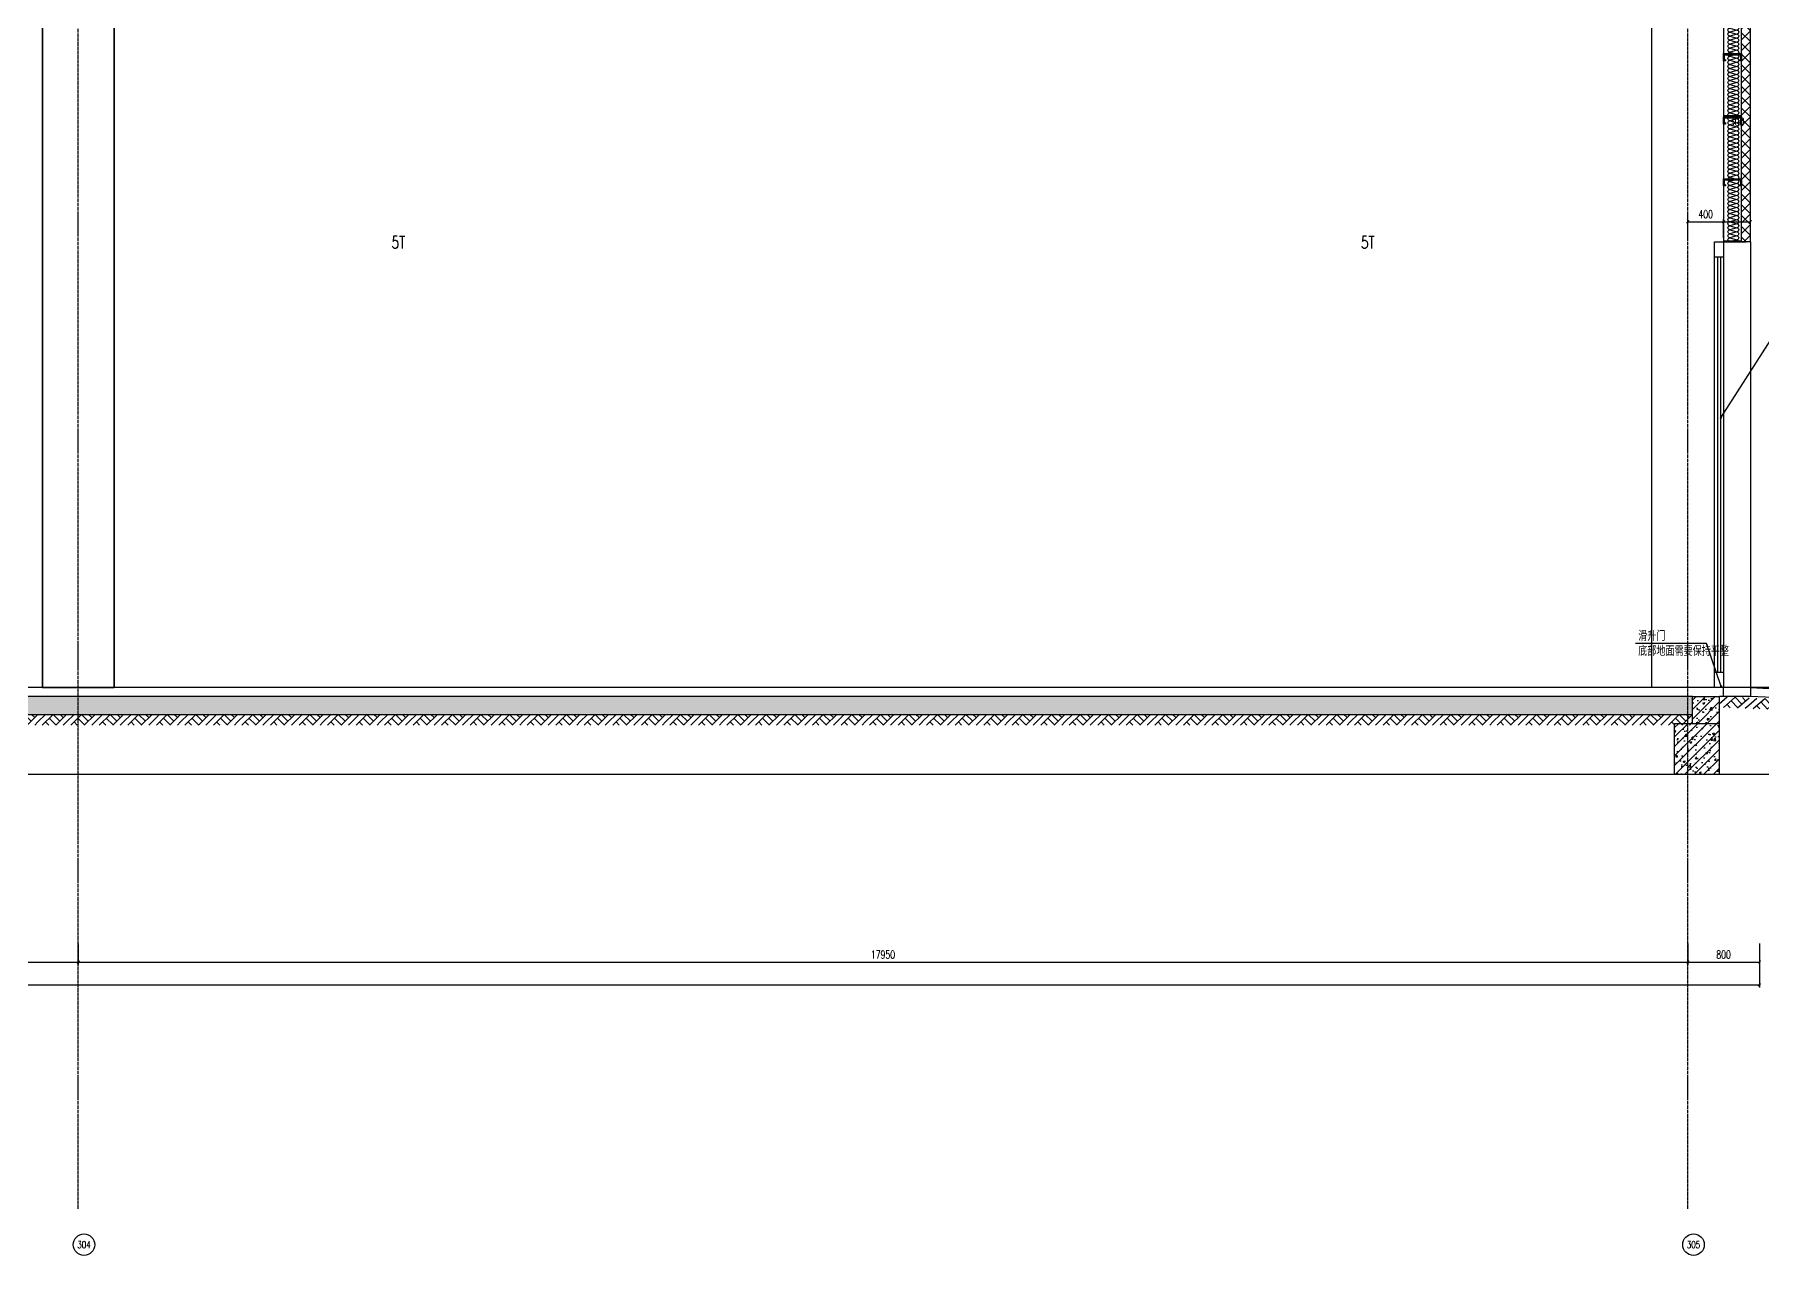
# Model space of a CAD drawing. Extents: x -1899985 to 1774885, y 556286 to 2175695.
# Drawn here: x -619857 to -600587, y 561924 to 575539 of the extents above; entities that cross this region are included whole.
import ezdxf
from ezdxf.enums import TextEntityAlignment as Align

# ---------------------------------------------------------------- set-up
doc = ezdxf.new("R2010")
doc.units = 0
doc.header["$LTSCALE"] = 10
doc.header["$MEASUREMENT"] = 0
doc.linetypes.add('20剖面图$0$__DASH', pattern=[0.35, 0.25, -0.1])
doc.linetypes.add('20剖面图$0$DOTE', pattern=[2.42, 2, -0.2, 0.02, -0.2])
doc.layers.get('Defpoints').update_dxf_attribs({"color": 210})
for name, color, linetype in [('20剖面图$0$A-AXIS-D', 1, 'Continuous'), ('20剖面图$0$A-AXIS-DOTE', 14, '20剖面图$0$DOTE'), ('20剖面图$0$A-AXIS-DP', 126, 'Continuous'), ('20剖面图$0$A-AXIS-SYMB', 3, 'Continuous'), ('20剖面图$0$A-HATCH-1', 252, 'Continuous'), ('20剖面图$0$A-HATCH-2', 251, 'Continuous'), ('20剖面图$0$A-LIN-V', 9, 'Continuous'), ('20剖面图$0$A-WINDOW', 140, 'Continuous'), ('20剖面图$0$AS-COLN', 6, 'Continuous'), ('20剖面图$0$AS-WALL', 40, 'Continuous'), ('20剖面图$0$COLUMN', 9, 'Continuous'), ('20剖面图$0$FHSGH10105-主梁-06', 7, 'Continuous'), ('20剖面图$0$PUB_HATCH', 8, 'Continuous'), ('20剖面图$0$PUB_TEXT', 7, 'Continuous'), ('A-LIN-V', 9, 'Continuous')]:
    doc.layers.add(name, color=color, linetype=linetype)
doc.styles.add('20剖面图$0$_TCH_AXIS', font='COMPLEX', dxfattribs={"bigfont": 'GBCBIG'})
doc.styles.add('20剖面图$0$_TCH_DIM', font='SIMPLEX', dxfattribs={"bigfont": 'GBCBIG'})
doc.styles.add('20剖面图$0$_TCH_DIM_T3', font='SIMPLEX', dxfattribs={"width": 0.705882, "bigfont": 'GBCBIG'})
doc.styles.add('20剖面图$0$A-DIM_T3', font='SIMPLEX', dxfattribs={"width": 0.705882, "bigfont": 'GBCBIG'})
doc.styles.add('20剖面图$0$A-STANDARD', font='SIMPLEX', dxfattribs={"bigfont": 'GBCBIG'})
doc.dimstyles.new('20剖面图$0$_TCH_ARCH&&30', dxfattribs={"dimtxt": 89.25, "dimasz": 30, "dimexe": 30, "dimexo": 30, "dimgap": 37.875, "dimtad": 1, "dimdec": 0, "dimzin": 0, "dimdsep": 46, "dimtxsty": '20剖面图$0$_TCH_DIM_T3', "dimblk": '20剖面图$0$_ArchTick', "dimcen": 0.09, "dimclrt": 7, "dimazin": 2, "dimtfac": 1, "dimtdec": 0, "dimtix": 1, "dimtmove": 2, "dimatfit": 3, "dimfxl": 1, "dimtolj": 1, "dimtzin": 0, "dimarcsym": 0})
doc.dimstyles.new('20剖面图$0$A-DIM&&30', dxfattribs={"dimtxt": 89.25, "dimasz": 30, "dimexe": 30, "dimexo": 30, "dimgap": 37.875, "dimtad": 1, "dimdec": 0, "dimzin": 0, "dimdsep": 46, "dimtxsty": '20剖面图$0$A-DIM_T3', "dimblk": '20剖面图$0$_ArchTick', "dimcen": 0.09, "dimclrt": 7, "dimazin": 2, "dimtfac": 1, "dimtdec": 0, "dimtix": 1, "dimtmove": 2, "dimatfit": 3, "dimfxl": 1, "dimtolj": 1, "dimtzin": 0, "dimarcsym": 0})
pattern_1 = [(45, (0, 0), (-53.0330086, 53.0330086), []), (50, (0, 0), (215.178055, -18.82564), [22.5, -247.5]), (355, (0, 0), (-41.6254, 225.65764), [18, -198]), (100.4514, (17.93, -1.57), (173.552815, 206.83186), [19.122057, -210.342634]), (46.1842, (0, 60), (320.172315, -49.655704), [33.75, -371.25]), (96.6356, (26.68, 55.86), (280.39881, 292.23536), [28.68309, -315.5139]), (351.1842, (0, 60), (280.39858, 292.23558), [27, -297]), (21, (30, 45), (179.072116, -120.785667), [22.5, -247.5]), (326, (30, 45), (72.9946, 217.545014), [18, -198]), (71.4514, (44.92, 34.93), (252.06679, 96.75915), [19.122057, -210.342634]), (37.5, (0, 0), (3.6479566, 99.868156), [0, -195.6, 0, -201, 0, -198.75]), (7.5, (0, 0), (78.920861, 118.323514), [0, -114.6, 0, -191.1, 0, -75.75]), (327.5, (-66.9, 0), (160.146731, -6.7664615), [0, -75, 0, -234, 0, -310.5]), (317.5, (-96.9, 0), (174.95585, 30.031495), [0, -97.5, 0, -155.4, 0, -220.5])]

# ---------------------------------------------------------------- blocks, each defined once
blk = doc.blocks.new('20剖面图$0$w432424324')
at = {"layer": '20剖面图$0$COLUMN'}
for points in [[(-769154.7, 584057.5), (-769154.7, 568257.5), (-768354.7, 568257.5), (-768354.7, 584057.5)], [(-750404.7, 584057.5), (-750404.7, 568257.5), (-751204.7, 568257.5), (-751204.7, 584057.5)]]:
    blk.add_lwpolyline(points, close=True, dxfattribs=at)
blk = doc.blocks.new('20剖面图$0$CURVEPATTERNLIB$SYSLIB$岩棉板')
at = {"color": 0}
for p, q in [((0, -17), (12, -67)), ((12, -67), (24, -17))]:
    blk.add_line(p, q, dxfattribs=at)
for centre, start, end in [((12, -17), 0, 180), ((0, -67), 270, 0), ((24, -67), 180, 270)]:
    blk.add_arc(centre, 12, start, end, dxfattribs=at)
blk = doc.blocks.new('20剖面图$0$CURVEPATTERNLIB$SYSLIB$防水材料1')
at = {"layer": '20剖面图$0$PUB_HATCH'}
h = blk.add_hatch(dxfattribs=at)
h.set_pattern_fill('ANSI31', color=256, scale=10, angle=90, style=0)
h.set_pattern_definition([(45, (-196995.837, -685381.036), (11.22532015, -11.22532015), [])])
h.paths.add_polyline_path([(35, 0), (0, 0), (0, -100), (35, -100), (35, -90), (30, -90), (30, -95), (5, -95), (5, -5), (30, -5), (30, -10), (35, -10)])
h = blk.add_hatch(dxfattribs=at)
h.set_pattern_fill('ANSI31', color=256, scale=10, angle=90, style=0)
h.set_pattern_definition([(45, (-196695.837, -685381.036), (11.22532015, -11.22532015), [])])
h.paths.add_polyline_path([(335, 0), (300, 0), (300, -100), (335, -100), (335, -90), (330, -90), (330, -95), (305, -95), (305, -5), (330, -5), (330, -10), (335, -10)])
at = {"layer": '20剖面图$0$A-LIN-V', "extrusion": (-3.26108e-18, 2.41725e-31, -1)}
blk.add_line((600, 0), (600, -100), dxfattribs=at)
at = {"layer": '20剖面图$0$A-LIN-V'}
for p, q in [((30, -10), (35, -10)), ((330, -10), (335, -10)), ((30, -90), (35, -90)), ((330, -90), (335, -90))]:
    blk.add_line(p, q, dxfattribs=at)
at = {"layer": '20剖面图$0$A-LIN-V', "extrusion": (-3.26108e-18, 2.41725e-31, -1)}
for points in [[(-35, -10), (-35, 0), (0, 0), (0, -100), (-35, -100), (-35, -90)], [(-335, -10), (-335, 0), (-300, 0), (-300, -100), (-335, -100), (-335, -90)], [(-30, -10), (-30, -5), (-5, -5), (-5, -95), (-30, -95), (-30, -90)], [(-330, -10), (-330, -5), (-305, -5), (-305, -95), (-330, -95), (-330, -90)]]:
    blk.add_lwpolyline(points, dxfattribs=at)
at = {"layer": '20剖面图$0$A-LIN-V', "xscale": 0.8142221102150538, "yscale": 0.8108108108108109, "zscale": 0.8142221102150538}
for p in [(0, -20.1), (19.5, -20.1), (39.1, -20.1), (58.6, -20.1), (78.2, -20.1), (97.7, -20.1), (117.2, -20.1), (136.8, -20.1), (156.3, -20.1), (175.9, -20.1), (195.4, -20.1), (215, -20.1), (234.5, -20.1), (254, -20.1), (273.6, -20.1), (293.1, -20.1), (312.7, -20.1), (332.2, -20.1), (351.7, -20.1), (371.3, -20.1), (390.8, -20.1), (410.4, -20.1), (429.9, -20.1), (449.5, -20.1), (469, -20.1), (488.5, -20.1), (508.1, -20.1), (527.6, -20.1), (547.2, -20.1), (566.7, -20.1), (586.2, -20.1)]:
    blk.add_blockref('20剖面图$0$CURVEPATTERNLIB$SYSLIB$岩棉板', p, dxfattribs=at)
blk = doc.blocks.new('20剖面图$0$e54645')
at = {"layer": '20剖面图$0$PUB_HATCH'}
h = blk.add_hatch(dxfattribs=at)
h.set_pattern_fill('多孔材料', color=256, scale=30, style=0)
h.set_pattern_definition([(45, (60, 0), (-60.000061, 60.000061), []), (135, (60, 0), (-60.000061, -60.000061), [])])
h.paths.add_polyline_path([(-1138445, 572427), (-1138445, 578007), (-1138545, 578007), (-1138545, 572427)])
at = {"layer": '20剖面图$0$A-LIN-V'}
for p, q in [((-1138545, 572427), (-1138545, 567457, 0)), ((-1138145, 572427), (-1138495, 572427))]:
    blk.add_line(p, q, dxfattribs=at)
at = {"layer": '20剖面图$0$A-WINDOW'}
for points in [[(-1138245, 572427), (-1138245, 572427), (-1138245, 572257), (-1138145, 572257), (-1138145, 572427), (-1138245, 572427)], [(-1138245, 572257), (-1138245, 567627)], [(-1138210, 572257), (-1138210, 567627)], [(-1138245, 567627), (-1138245, 567627), (-1138245, 567457), (-1138145, 567457), (-1138145, 567627), (-1138245, 567627)]]:
    blk.add_lwpolyline(points, dxfattribs=at)
at = {"layer": '20剖面图$0$A-WINDOW', "elevation": 0}
for points in [[(-1138180, 567627), (-1138180, 572257)], [(-1138145, 567627), (-1138145, 572257)]]:
    blk.add_lwpolyline(points, dxfattribs=at)
at = {"layer": '20剖面图$0$AS-WALL'}
for p, q in [((-1138545, 572427), (-1138545, 578007)), ((-1138445, 572427), (-1138445, 578007)), ((-1138545, 572427), (-1138445, 572427))]:
    blk.add_line(p, q, dxfattribs=at)
at = {"layer": '20剖面图$0$COLUMN'}
blk.add_lwpolyline([(-1138245, 582457), (-1138245, 567627)], dxfattribs=at)
at = {"layer": '20剖面图$0$A-HATCH-2', "xscale": 2.302811452123795, "yscale": 1.999999999990687, "zscale": 1.999999999990687, "rotation": 269.9999999986397}
for p in [(-1138245, 575217), (-1138245, 573822)]:
    blk.add_blockref('20剖面图$0$CURVEPATTERNLIB$SYSLIB$防水材料1', p, dxfattribs=at)
blk = doc.blocks.new('20剖面图$0$_ArchTick')
at = {"color": 0, "linetype": 'ByBlock', "const_width": 0.4}
blk.add_lwpolyline([(-0.5, -0.5), (0.5, 0.5)], dxfattribs=at)
blk = doc.blocks.new('*D159')
at = {"layer": '20剖面图$0$A-AXIS-D', "color": 0, "lineweight": -2, "transparency": 16777216}
for p, q in [((-601420, 565402), (-601420, 565166)), ((-600620, 565402), (-600620, 565166)), ((-601420, 565196), (-600620, 565196))]:
    blk.add_line(p, q, dxfattribs=at)
at = {"layer": 'Defpoints', "color": 0, "transparency": 16777216}
for p in [(-601420, 565432), (-600620, 565432), (-600620, 565196)]:
    blk.add_point(p, dxfattribs=at)
at = {"layer": '20剖面图$0$A-AXIS-D', "color": 0, "lineweight": -2, "transparency": 16777216, "xscale": 30, "yscale": 30, "zscale": 30, "rotation": 180}
blk.add_blockref('20剖面图$0$_ArchTick', (-601420, 565196), dxfattribs=at)
at = {"layer": '20剖面图$0$A-AXIS-D', "color": 0, "lineweight": -2, "transparency": 16777216, "xscale": 30, "yscale": 30, "zscale": 30}
blk.add_blockref('20剖面图$0$_ArchTick', (-600620, 565196), dxfattribs=at)
at = {"layer": '20剖面图$0$A-AXIS-D', "color": 7, "transparency": 16777216, "insert": (-601020, 565279), "char_height": 89.2, "attachment_point": 5, "style": '20剖面图$0$A-DIM_T3'}
blk.add_mtext('\\A1;800', dxfattribs=at)
blk = doc.blocks.new('*D160')
at = {"layer": '20剖面图$0$A-AXIS-D', "color": 0, "lineweight": -2, "transparency": 16777216}
for p, q in [((-619370, 565402), (-619370, 565166)), ((-601420, 565402), (-601420, 565166)), ((-619370, 565196), (-601420, 565196))]:
    blk.add_line(p, q, dxfattribs=at)
at = {"layer": 'Defpoints', "color": 0, "transparency": 16777216}
for p in [(-619370, 565432), (-601420, 565432), (-601420, 565196)]:
    blk.add_point(p, dxfattribs=at)
at = {"layer": '20剖面图$0$A-AXIS-D', "color": 0, "lineweight": -2, "transparency": 16777216, "xscale": 30, "yscale": 30, "zscale": 30, "rotation": 180}
blk.add_blockref('20剖面图$0$_ArchTick', (-619370, 565196), dxfattribs=at)
at = {"layer": '20剖面图$0$A-AXIS-D', "color": 0, "lineweight": -2, "transparency": 16777216, "xscale": 30, "yscale": 30, "zscale": 30}
blk.add_blockref('20剖面图$0$_ArchTick', (-601420, 565196), dxfattribs=at)
at = {"layer": '20剖面图$0$A-AXIS-D', "color": 7, "transparency": 16777216, "insert": (-610395, 565279), "char_height": 89.2, "attachment_point": 5, "style": '20剖面图$0$A-DIM_T3'}
blk.add_mtext('\\A1;17950', dxfattribs=at)
blk = doc.blocks.new('*D161')
at = {"layer": '20剖面图$0$A-AXIS-D', "color": 0, "lineweight": -2, "transparency": 16777216}
for p, q in [((-637320, 565402), (-637320, 565166)), ((-619370, 565402), (-619370, 565166)), ((-637320, 565196), (-619370, 565196))]:
    blk.add_line(p, q, dxfattribs=at)
at = {"layer": 'Defpoints', "color": 0, "transparency": 16777216}
for p in [(-637320, 565432), (-619370, 565432), (-619370, 565196)]:
    blk.add_point(p, dxfattribs=at)
at = {"layer": '20剖面图$0$A-AXIS-D', "color": 0, "lineweight": -2, "transparency": 16777216, "xscale": 30, "yscale": 30, "zscale": 30, "rotation": 180}
blk.add_blockref('20剖面图$0$_ArchTick', (-637320, 565196), dxfattribs=at)
at = {"layer": '20剖面图$0$A-AXIS-D', "color": 0, "lineweight": -2, "transparency": 16777216, "xscale": 30, "yscale": 30, "zscale": 30}
blk.add_blockref('20剖面图$0$_ArchTick', (-619370, 565196), dxfattribs=at)
at = {"layer": '20剖面图$0$A-AXIS-D', "color": 7, "transparency": 16777216, "insert": (-628345, 565279), "char_height": 89.2, "attachment_point": 5, "style": '20剖面图$0$A-DIM_T3'}
blk.add_mtext('\\A1;17950', dxfattribs=at)
blk = doc.blocks.new('20剖面图$0$$LinePat$素土夯实')
at = {"color": 0}
for p, q in [((0, -210), (210, 0)), ((120, -300), (420, 0)), ((420, 0), (608, -188)), ((495, -300), (795, 0)), ((615, 0), (705, -90)), ((210, -210), (300, -300)), ((315, -105), (502, -293)), ((705, -300), (795, -210))]:
    blk.add_line(p, q, dxfattribs=at)
blk = doc.blocks.new('*D225')
at = {"layer": '20剖面图$0$A-AXIS-D', "color": 0, "lineweight": -2, "transparency": 16777216}
for p, q in [((-673970, 565402), (-673970, 564911)), ((-600620, 565402), (-600620, 564911)), ((-673970, 564941), (-600620, 564941))]:
    blk.add_line(p, q, dxfattribs=at)
at = {"layer": 'Defpoints', "color": 0, "transparency": 16777216}
for p in [(-673970, 565432), (-600620, 565432), (-600620, 564941)]:
    blk.add_point(p, dxfattribs=at)
at = {"layer": '20剖面图$0$A-AXIS-D', "color": 0, "lineweight": -2, "transparency": 16777216, "xscale": 30, "yscale": 30, "zscale": 30, "rotation": 180}
blk.add_blockref('20剖面图$0$_ArchTick', (-673970, 564941), dxfattribs=at)
at = {"layer": '20剖面图$0$A-AXIS-D', "color": 0, "lineweight": -2, "transparency": 16777216, "xscale": 30, "yscale": 30, "zscale": 30}
blk.add_blockref('20剖面图$0$_ArchTick', (-600620, 564941), dxfattribs=at)
at = {"layer": '20剖面图$0$A-AXIS-D', "color": 7, "transparency": 16777216, "insert": (-637295, 565024), "char_height": 89.2, "attachment_point": 5, "style": '20剖面图$0$A-DIM_T3'}
blk.add_mtext('\\A1;73350', dxfattribs=at)
blk = doc.blocks.new('*D386')
at = {"layer": '20剖面图$0$A-AXIS-DP', "color": 0, "lineweight": -2, "transparency": 16777216}
for p, q in [((-601020, 573274), (-601020, 573482)), ((-600720, 573274), (-600720, 573482)), ((-601020, 573452), (-600720, 573452))]:
    blk.add_line(p, q, dxfattribs=at)
at = {"layer": 'Defpoints', "color": 0, "transparency": 16777216}
for p in [(-600720, 573452), (-601020, 573244), (-600720, 573244)]:
    blk.add_point(p, dxfattribs=at)
at = {"layer": '20剖面图$0$A-AXIS-DP', "color": 0, "lineweight": -2, "transparency": 16777216, "xscale": 30, "yscale": 30, "zscale": 30, "rotation": 180}
blk.add_blockref('20剖面图$0$_ArchTick', (-601020, 573452), dxfattribs=at)
at = {"layer": '20剖面图$0$A-AXIS-DP', "color": 0, "lineweight": -2, "transparency": 16777216, "xscale": 30, "yscale": 30, "zscale": 30}
blk.add_blockref('20剖面图$0$_ArchTick', (-600720, 573452), dxfattribs=at)
at = {"layer": '20剖面图$0$A-AXIS-DP', "color": 7, "transparency": 16777216, "insert": (-600870, 574567), "char_height": 89.2, "attachment_point": 5, "style": '20剖面图$0$_TCH_DIM_T3'}
blk.add_mtext('\\A1;300', dxfattribs=at)
blk = doc.blocks.new('*D387')
at = {"layer": '20剖面图$0$A-AXIS-DP', "color": 0, "lineweight": -2, "transparency": 16777216}
for p, q in [((-601420, 573274), (-601420, 573482)), ((-601020, 573274), (-601020, 573482)), ((-601420, 573452), (-601020, 573452))]:
    blk.add_line(p, q, dxfattribs=at)
at = {"layer": 'Defpoints', "color": 0, "transparency": 16777216}
for p in [(-601020, 573452), (-601420, 573244), (-601020, 573244)]:
    blk.add_point(p, dxfattribs=at)
at = {"layer": '20剖面图$0$A-AXIS-DP', "color": 0, "lineweight": -2, "transparency": 16777216, "xscale": 30, "yscale": 30, "zscale": 30, "rotation": 180}
blk.add_blockref('20剖面图$0$_ArchTick', (-601420, 573452), dxfattribs=at)
at = {"layer": '20剖面图$0$A-AXIS-DP', "color": 0, "lineweight": -2, "transparency": 16777216, "xscale": 30, "yscale": 30, "zscale": 30}
blk.add_blockref('20剖面图$0$_ArchTick', (-601020, 573452), dxfattribs=at)
at = {"layer": '20剖面图$0$A-AXIS-DP', "color": 7, "transparency": 16777216, "insert": (-601220, 573535), "char_height": 89.2, "attachment_point": 5, "style": '20剖面图$0$_TCH_DIM_T3'}
blk.add_mtext('\\A1;400', dxfattribs=at)
blk = doc.blocks.new('20剖面图')
at = {"layer": '20剖面图$0$A-HATCH-1'}
h = blk.add_hatch(dxfattribs=at)
h.set_pattern_fill('混凝土', color=256, scale=50)
h.set_pattern_definition([(50, (0, 0), (358.63009, -31.37607), [37.5, -412.5]), (355, (0, 0), (-69.37567, 376.09607), [30, -330]), (100.4514, (29.9, -2.6), (289.25469, 344.71977), [31.8701, -350.57106]), (46.1842, (0, 100), (533.62052, -82.7595), [56.25, -618.75]), (96.6356, (44.47, 93.1), (467.33135, 487.05894), [47.80514, -525.8565]), (351.1842, (0, 100), (467.33097, 487.0593), [45, -495]), (21, (50, 75), (298.45353, -201.30945), [37.5, -412.5]), (326, (50, 75), (121.65767, 362.57502), [30, -330]), (71.4514, (74.87, 58.22), (420.11131, 161.26525), [31.8701, -350.57106]), (37.5, (0, 0), (6.079928, 166.446927), [0, -326, 0, -335, 0, -331.25]), (7.5, (0, 0), (131.53477, 197.205856), [0, -191, 0, -318.5, 0, -126.25]), (327.5, (-111.5, 0), (266.911218, -11.277436), [0, -125, 0, -390, 0, -517.5]), (317.5, (-161.5, 0), (291.593085, 50.05249), [0, -162.5, 0, -259, 0, -367.5])])
h.paths.add_polyline_path([(-601365.9, 567957.5), (-601365.9, 568157.5), (-673270, 568157.5), (-673270, 567957.5)])
at = {"layer": '20剖面图$0$PUB_HATCH'}
h = blk.add_hatch(dxfattribs=at)
h.set_pattern_fill('钢筋混凝土', color=256, scale=30, style=0)
h.set_pattern_definition(pattern_1)
h.paths.add_polyline_path([(-601065.9, 567857.5), (-601065.9, 568157.5), (-601365.9, 568157.5), (-601365.9, 567857.5)])
h = blk.add_hatch(dxfattribs=at)
h.set_pattern_fill('钢筋混凝土', color=256, scale=30, style=0)
h.set_pattern_definition(pattern_1)
h.paths.add_polyline_path([(-601065.9, 567290), (-601065.9, 567856.9), (-601565.9, 567856.9), (-601565.9, 567290)])
at = {"layer": '20剖面图$0$A-AXIS-D'}
for centre in [(-619305.7, 562043.9), (-601355.7, 562043.9)]:
    blk.add_circle(centre, 120, dxfattribs=at)
at = {"layer": '20剖面图$0$A-AXIS-DOTE', "ltscale": 2}
for p, q in [((-619370, 562443.9), (-619370, 589505.1)), ((-601420, 562443.9), (-601420, 589505.1))]:
    blk.add_line(p, q, dxfattribs=at)
at = {"layer": '20剖面图$0$A-AXIS-DOTE', "linetype": '20剖面图$0$__DASH', "ltscale": 2}
blk.add_line((-590152, 568257.5), (-684013.9, 568257.5), dxfattribs=at)
at = {"layer": '20剖面图$0$A-AXIS-SYMB'}
for p, q in [((-601050.8, 571264.1), (-600400.9, 572278.5)), ((-601210.5, 568747), (-602003.8, 568747)), ((-601046.6, 568270.5), (-601210.5, 568747))]:
    blk.add_line(p, q, dxfattribs=at)
at = {"layer": '20剖面图$0$A-AXIS-SYMB', "const_width": 12}
for points in [[(-601054, 571259, 1), (-601047.5, 571269.1, 1)], [(-601044.6, 568264.8, 1), (-601048.5, 568276.2, 1)]]:
    blk.add_lwpolyline(points, format="xyb", close=True, dxfattribs=at)
at = {"layer": '20剖面图$0$A-AXIS-SYMB'}
blk.add_lwpolyline([(-676403.6, 567290), (-638071.9, 567290), (-638049, 567353), (-638026.8, 567227), (-638004.4, 567290), (-599672.7, 567290)], dxfattribs=at)
at = {"layer": '20剖面图$0$AS-COLN'}
for p, q in [((-601365.9, 567857.5), (-601365.9, 568157.5)), ((-601365.9, 568157.5), (-601065.9, 568157.5)), ((-601065.9, 567857.5), (-601065.9, 568157.5)), ((-601565.9, 567290), (-601565.9, 567856.9)), ((-601565.9, 567856.9), (-601065.9, 567856.9)), ((-601365.9, 567857.5), (-601065.9, 567857.5)), ((-601065.9, 567290), (-601065.9, 567856.9)), ((-601565.9, 567290), (-601065.9, 567290))]:
    blk.add_line(p, q, dxfattribs=at)
blk.add_lwpolyline([(-601365.9, 567957.5), (-601365.9, 568157.5), (-673270, 568157.5), (-673270, 567957.5)], close=True, dxfattribs=at)
at = {"layer": '20剖面图$0$AS-WALL'}
for p, q in [((-600720, 568157.7), (-601065.9, 568157.5)), ((-601020, 568157.5), (-601020, 568257.5)), ((-600720, 568257.5), (-595117, 567957.5)), ((-600720, 568257.5), (-600720, 568157.7))]:
    blk.add_line(p, q, dxfattribs=at)
for points in [[(-600720, 568257.5), (-600720, 568257.5), (-673920, 568257.5), (-673920, 568157.5)], [(-589952, 567907.5), (-595119.5, 567907.5), (-600720, 568157.7)]]:
    blk.add_lwpolyline(points, dxfattribs=at)
at = {"layer": '20剖面图$0$A-HATCH-1', "xscale": 0.4002011246148612, "yscale": 0.4, "zscale": 0.4, "rotation": 359.9999999999998}
for p in [(-620137.3, 567957.5), (-619819.1, 567957.5), (-619501, 567957.5), (-619182.8, 567957.5), (-618864.7, 567957.5), (-618546.5, 567957.5), (-618228.3, 567957.5), (-617910.2, 567957.5), (-617592, 567957.5), (-617273.9, 567957.5), (-616955.7, 567957.5), (-616637.5, 567957.5), (-616319.4, 567957.5), (-616001.2, 567957.5), (-615683.1, 567957.5), (-615364.9, 567957.5), (-615046.7, 567957.5), (-614728.6, 567957.5), (-614410.4, 567957.5), (-614092.3, 567957.5), (-613774.1, 567957.5), (-613455.9, 567957.5), (-613137.8, 567957.5), (-612819.6, 567957.5), (-612501.5, 567957.5), (-612183.3, 567957.5), (-611865.1, 567957.5), (-611547, 567957.5), (-611228.8, 567957.5), (-610910.7, 567957.5), (-610592.5, 567957.5), (-610274.3, 567957.5), (-609956.2, 567957.5), (-609638, 567957.5), (-609319.9, 567957.5), (-609001.7, 567957.5), (-608683.5, 567957.5), (-608365.4, 567957.5), (-608047.2, 567957.5), (-607729.1, 567957.5), (-607410.9, 567957.5), (-607092.7, 567957.5), (-606774.6, 567957.5), (-606456.4, 567957.5), (-606138.3, 567957.5), (-605820.1, 567957.5), (-605501.9, 567957.5), (-605183.8, 567957.5), (-604865.6, 567957.5), (-604547.5, 567957.5), (-604229.3, 567957.5), (-603911.1, 567957.5), (-603593, 567957.5), (-603274.8, 567957.5), (-602956.7, 567957.5), (-602638.5, 567957.5), (-602320.3, 567957.5), (-602002.2, 567957.5), (-601684, 567957.5)]:
    blk.add_blockref('20剖面图$0$$LinePat$素土夯实', p, dxfattribs=at)
at = {"layer": '20剖面图$0$A-HATCH-2', "xscale": 0.4159052384306443, "yscale": 0.4, "zscale": 0.4, "rotation": 357.5925547705154}
for p in [(-601065.9, 568157.5), (-600735.5, 568143.6)]:
    blk.add_blockref('20剖面图$0$$LinePat$素土夯实', p, dxfattribs=at)
at = {"layer": '20剖面图$0$A-LIN-V'}
for p in [(131434.7, 0), (149384.7, 0)]:
    blk.add_blockref('20剖面图$0$w432424324', p, dxfattribs=at)
at = {"layer": '20剖面图$0$AS-COLN', "xscale": -1}
blk.add_blockref('20剖面图$0$e54645', (-1739265, 800), dxfattribs=at)
at = {"layer": '20剖面图$0$FHSGH10105-主梁-06', "color": 3, "linetype": 'Continuous', "style": '20剖面图$0$A-STANDARD', "width": 0.705882}
for p in [(-615876.2, 573152.3), (-605064.7, 573152.3)]:
    blk.add_text('5T', height=140.26, dxfattribs=at).set_placement(p)
at = {"layer": '20剖面图$0$PUB_TEXT', "style": '20剖面图$0$_TCH_DIM'}
for s, p in [('滑升门', (-601972.3, 568778.5)), ('底部地面需要保持平整', (-601972.3, 568610.5))]:
    blk.add_text(s, height=101.28, dxfattribs=at).set_placement(p)
at = {"layer": '20剖面图$0$PUB_TEXT', "style": '20剖面图$0$_TCH_AXIS', "width": 1.274136}
for s, height, p, p2 in [('304', 74.61, (-619381, 562006.6), (-619230.4, 562006.6)), ('305', 76.5, (-601430.5, 562005.6), (-601280.9, 562005.6))]:
    blk.add_text(s, height=height, dxfattribs=at).set_placement(p, p2, align=Align.FIT)
at = {"layer": '20剖面图$0$A-AXIS-D'}
for base, p1, p2, angle, picture, middle in [((-600620, 564941.1), (-673970, 565432), (-600620, 565432), 360, '*D225', (-637295, 565023.6)), ((-619370, 565196.1), (-637320, 565432), (-619370, 565432), 360, '*D161', (-628345, 565278.6)), ((-601420, 565196.1), (-619370, 565432), (-601420, 565432), 360, '*D160', (-610395, 565278.6)), ((-600620, 565196.1), (-601420, 565432), (-600620, 565432), 0, '*D159', (-601020, 565278.6))]:
    dim = blk.add_linear_dim(base=base, p1=p1, p2=p2, angle=angle, dimstyle='20剖面图$0$A-DIM&&30', override={"dimgap": 0}, dxfattribs=at)
    dim.commit()
    dim.dimension.update_dxf_attribs({"geometry": picture, "text_midpoint": middle, "dimtype": 161})
at = {"layer": '20剖面图$0$A-AXIS-DP'}
dim = blk.add_linear_dim(base=(-600720, 573452.1), p1=(-601020, 573244.3), p2=(-600720, 573244.3), angle=0, dimstyle='20剖面图$0$_TCH_ARCH&&30', dxfattribs=at)
dim.commit()
dim.dimension.update_dxf_attribs({"geometry": '*D386', "text_midpoint": (-600870, 574566.9), "dimtype": 161})
dim = blk.add_aligned_dim(p1=(-601420, 573244.3), p2=(-601020, 573244.3), distance=207.8, dimstyle='20剖面图$0$_TCH_ARCH&&30', dxfattribs=at)
dim.commit()
dim.dimension.update_dxf_attribs({"geometry": '*D387', "text_midpoint": (-601220, 573534.6)})

msp = doc.modelspace()

# ---------------------------------------------------------------- block references
at = {"layer": 'A-LIN-V'}
msp.add_blockref('20剖面图', (0, 0), dxfattribs=at)

doc.saveas('drawing.dxf')
